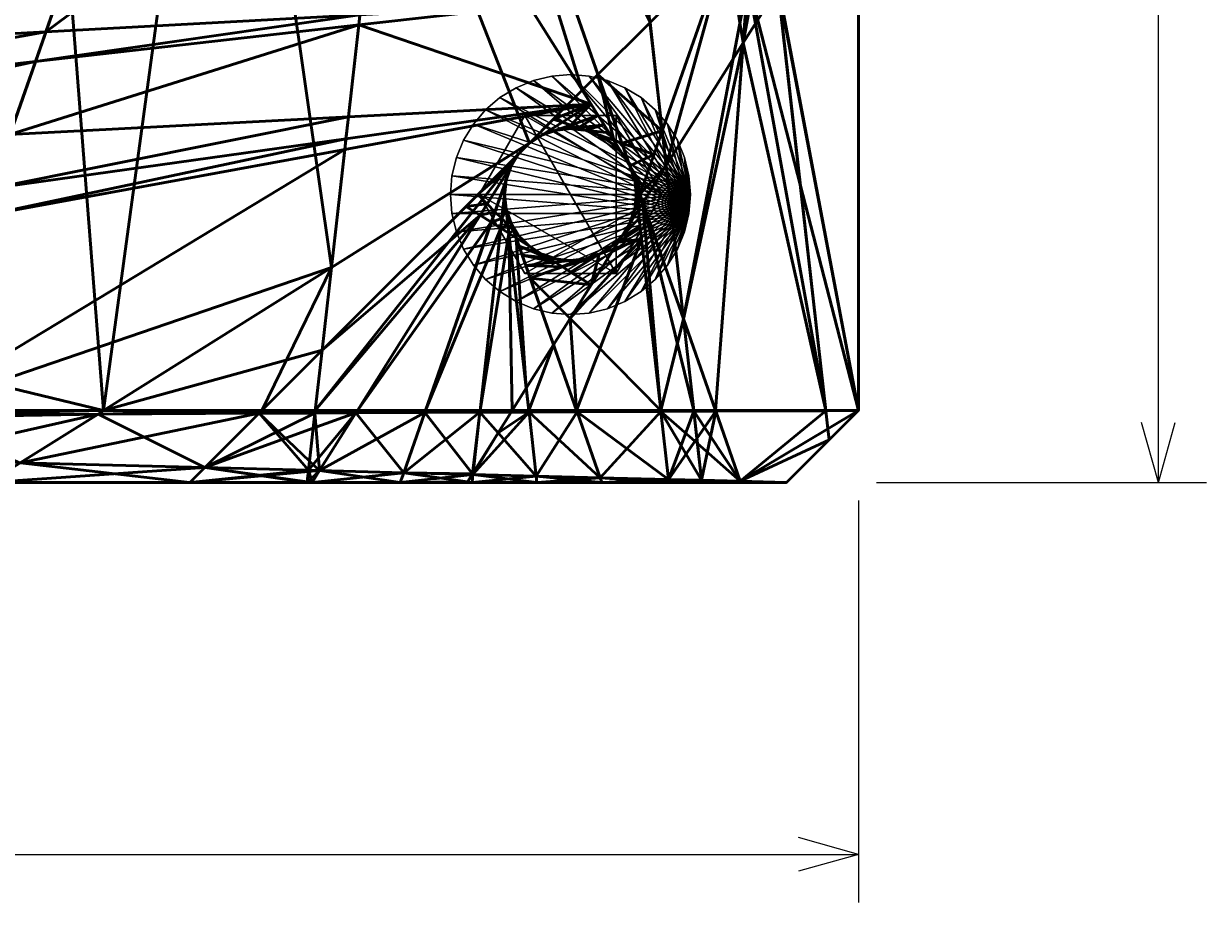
# Model space of a CAD drawing. Header units: millimetres. Extents: x -142 to 149, y -148 to 106.
# Drawn here: x 50.4 to 149, y -120 to -46.7 of the extents above; entities that cross this region are included whole.
import ezdxf
from ezdxf.enums import TextEntityAlignment as Align

# ---------------------------------------------------------------- set-up
doc = ezdxf.new("R2010")
doc.units = ezdxf.units.MM
for name, color, linetype, lineweight, true_color in [('M-BASE', 7, 'Continuous', 35, 0xbdc8d0), ('M-DETAIL', 7, 'Continuous', 13, 0x6c8298), ('M-DIMENSION', 7, 'Continuous', 15, 0x6fc2b4), ('M-HARDWARE', 7, 'Continuous', 18, 0xd1b579)]:
    doc.layers.add(name, color=color, linetype=linetype, lineweight=lineweight, true_color=true_color)
doc.dimstyles.get("Standard").update_dxf_attribs({"dimtxt": 5, "dimasz": 5, "dimexe": 0.18, "dimexo": 0.0625, "dimgap": 1, "dimtad": 0, "dimtih": 1, "dimtoh": 1, "dimzin": 0, "dimdsep": 46, "dimcen": 0.09, "dimadec": 0, "dimazin": 0, "dimtfac": 1, "dimtdec": 4, "dimtofl": 0, "dimtmove": 0, "dimatfit": 3, "dimfxl": 1, "dimtolj": 1, "dimtzin": 0, "dimarcsym": 0})

# ---------------------------------------------------------------- blocks, each defined once
blk = doc.blocks.new('*D1')
at = {"layer": 'M-DIMENSION'}
for p, q in [((-120, -86.5), (-120, -120)), ((120, -86.5), (120, -120)), ((-120, -116), (-115, -114.6)), ((120, -116), (115, -114.6)), ((-120, -116), (120, -116)), ((-120, -116), (-115, -117.4)), ((120, -116), (115, -117.4))]:
    blk.add_line(p, q, dxfattribs=at)
blk.add_text('240', height=5, dxfattribs=at).set_placement((0, -114.8), align=Align.CENTER)
blk = doc.blocks.new('*D2')
at = {"layer": 'M-DIMENSION'}
for p, q in [((121.5, 85), (149, 85)), ((145, 85), (143.6, 80)), ((145, -85), (145, 85)), ((145, 85), (146.4, 80)), ((145, -85), (143.6, -80)), ((145, -85), (146.4, -80)), ((121.5, -85), (149, -85))]:
    blk.add_line(p, q, dxfattribs=at)
blk.add_text('170', height=5, rotation=90, dxfattribs=at).set_placement((142, 0), align=Align.CENTER)

msp = doc.modelspace()

# ---------------------------------------------------------------- linework, layer by layer
at = {"layer": 'M-BASE'}
for points in [[(-24.3, -51.571), (49.904, 22.634), (57.671, 10.273)], [(8.91, -67.329, 12), (50.946, -0.431, 12), (49.2, 21.929, 12)], [(57.671, 10.273), (20.328, -49.159), (-24.3, -51.571)], [(20.328, -49.159), (57.671, 10.273), (67.17, -4.844)], [(50.946, -0.431, 12), (8.91, -67.329, 12), (42.461, -75.458, 12)], [(42.461, -75.458, 12), (54.187, -41.946, 12), (50.946, -0.431, 12)], [(67.17, -4.844), (52.268, -47.432), (20.328, -49.159)], [(52.268, -47.432), (67.17, -4.844), (80.662, -26.317)], [(67.17, -4.844, 12), (54.187, -41.946, 12), (57.08, -79, 12)], [(67.17, -4.844, 12), (57.08, -79, 12), (76.07, -67.068, 12)], [(76.07, -67.068, 12), (80.662, -26.317, 12), (67.17, -4.844, 12)], [(82.852, -6.877, 12), (80.662, -26.317, 12), (96.981, -52.289, 12)], [(82.852, -6.877, 12), (98.286, -50.985, 12), (102.628, -46.642, 12)], [(96.981, -52.289, 12), (98.286, -50.985, 12), (82.852, -6.877, 12)], [(80.662, -26.317), (78.442, -46.017), (52.268, -47.432)], [(80.662, -26.317, 12), (76.07, -67.068, 12), (92.571, -56.7, 12)], [(92.571, -56.7, 12), (96.981, -52.289, 12), (80.662, -26.317, 12)], [(120, -79, 12), (120, -33.077, 12), (113.301, -43.738, 12)], [(110.399, -48.357, 12), (113.301, -43.738, 12), (112.514, -36.756, 12)], [(112.514, -36.756, 12), (111.172, -38.098, 12), (110.399, -48.357, 12)], [(110.399, -48.357, 12), (111.172, -38.098, 12), (109.067, -40.203, 12)], [(102.628, -46.642, 12), (103.648, -55.691, 12), (109.067, -40.203, 12)], [(109.067, -40.203, 12), (103.648, -55.691, 12), (103.974, -58.583, 12)], [(109.067, -40.203, 12), (103.974, -58.583, 12), (110.399, -48.357, 12)], [(42.461, -75.458, 12), (57.08, -79, 12), (54.187, -41.946, 12)], [(113.21, -42.928), (120, -42.163), (120, -79)], [(105.412, -71.351), (102.348, -44.152), (110.788, -43.201)], [(110.788, -43.201), (108.089, -79), (105.412, -71.351)], [(117.274, -79), (108.089, -79), (110.788, -43.201)], [(115.151, -60.157), (110.788, -43.201), (113.21, -42.928)], [(110.788, -43.201), (115.151, -60.157), (117.274, -79)], [(120, -79), (115.151, -60.157), (113.21, -42.928)], [(105.412, -71.351), (96.14, -44.851), (102.348, -44.152)], [(117.274, -79, 12), (113.301, -43.738, 12), (110.399, -48.357, 12)], [(113.301, -43.738, 12), (117.274, -79, 12), (120, -79, 12)], [(78.442, -46.017), (92.561, -45.254), (78.348, -46.856)], [(78.348, -46.856), (92.561, -45.254), (97.72, -53.465)], [(96.14, -44.851), (100.955, -58.614), (92.561, -45.254)], [(120, -75.188, 11.711), (120, -75.188), (120, -44.729)], [(120, -44.729), (120, -44.729, 9.397), (120, -75.188, 11.711)], [(120, -44.729, 9.397), (120, -44.729, 12), (120, -75.188, 12)], [(120, -75.188, 12), (120, -75.188, 11.711), (120, -44.729, 9.397)], [(51.407, -49.891), (52.268, -47.432), (78.442, -46.017)], [(78.442, -46.017), (78.348, -46.856), (51.407, -49.891)], [(78.348, -46.856), (77.484, -54.52), (49.273, -55.99)], [(49.273, -55.99), (51.407, -49.891), (78.348, -46.856)], [(97.72, -53.465), (77.484, -54.52), (78.348, -46.856)], [(103.648, -55.691, 12), (102.628, -46.642, 12), (98.286, -50.985, 12)], [(17.465, -53.716), (20.328, -49.159), (52.268, -47.432)], [(52.268, -47.432), (51.407, -49.891), (17.465, -53.716)], [(110.399, -48.357, 12), (103.974, -58.583, 12), (105.412, -71.351, 12)], [(105.412, -71.351, 12), (108.089, -79, 12), (110.399, -48.357, 12)], [(110.399, -48.357, 12), (108.089, -79, 12), (117.274, -79, 12)], [(51.407, -49.891), (49.273, -55.99), (14.91, -57.782)], [(14.91, -57.782), (17.465, -53.716), (51.407, -49.891)], [(98.286, -50.985, 12), (96.981, -52.289, 12), (99.61, -56.473, 12)], [(103.648, -55.691, 12), (98.286, -50.985, 12), (100.289, -56.711, 12)], [(99.61, -56.473, 12), (100.289, -56.711, 12), (98.286, -50.985, 12)], [(97.72, -53.465, 12), (96.981, -52.289, 12), (94.564, -54.707, 12)], [(77.178, -57.24), (97.72, -53.465), (76.07, -67.068)], [(77.178, -57.24), (77.279, -56.338), (97.72, -53.465)], [(77.484, -54.52), (97.72, -53.465), (77.279, -56.338)], [(93.614, -56.045), (97.72, -53.465), (98.309, -54.402)], [(94.564, -54.707, 12), (95.321, -54.972, 12), (97.72, -53.465, 12)], [(97.72, -53.465, 12), (95.321, -54.972, 12), (96, -55.21, 12)], [(96, -55.21, 12), (98.309, -54.402, 12), (97.72, -53.465, 12)], [(47.696, -60.497), (49.273, -55.99), (77.484, -54.52)], [(77.484, -54.52), (77.279, -56.338), (47.696, -60.497)], [(92.571, -56.7, 12), (95.321, -54.972, 12), (94.564, -54.707, 12)], [(95.321, -54.972, 12), (93.614, -56.045, 12), (96, -55.21, 12)], [(94.776, -55.638), (98.309, -54.402), (98.801, -55.184)], [(98.309, -54.402, 12), (96, -55.21, 12), (96.628, -55.429, 12)], [(96, -55.5), (98.801, -55.184), (99.227, -55.864)], [(96.628, -55.429, 12), (98.801, -55.184, 12), (98.309, -54.402, 12)], [(98.801, -55.184, 12), (96.628, -55.429, 12), (97.224, -55.638, 12)], [(97.224, -55.638, 12), (99.227, -55.864, 12), (98.801, -55.184, 12)], [(92.571, -56.7), (92.701, -56.618), (93.483, -56.127, 12)], [(93.483, -56.127, 12), (92.571, -56.7, 12), (92.571, -56.7)], [(93.614, -56.045, 12), (93.483, -56.127, 12), (92.701, -56.618)], [(92.701, -56.618), (93.614, -56.045), (93.614, -56.045, 12)], [(93.614, -56.045), (93.759, -55.994), (94.631, -55.689, 12)], [(94.631, -55.689, 12), (93.614, -56.045, 12), (93.614, -56.045)], [(94.776, -55.638, 12), (94.631, -55.689, 12), (93.759, -55.994)], [(93.759, -55.994), (94.776, -55.638), (94.776, -55.638, 12)], [(95.372, -55.429, 12), (94.776, -55.638, 12), (96, -55.5, 12)], [(94.776, -55.638), (94.929, -55.621), (95.847, -55.517, 12)], [(95.847, -55.517, 12), (94.776, -55.638, 12), (94.776, -55.638)], [(96, -55.5, 12), (95.847, -55.517, 12), (94.929, -55.621)], [(94.929, -55.621), (96, -55.5), (96, -55.5, 12)], [(96.628, -55.429, 12), (96, -55.21, 12), (95.372, -55.429, 12)], [(95.372, -55.429, 12), (96, -55.5, 12), (96.628, -55.429, 12)], [(96.628, -55.429, 12), (96, -55.5, 12), (97.224, -55.638, 12)], [(96, -55.5), (96.153, -55.517), (97.071, -55.621, 12)], [(97.071, -55.621, 12), (96, -55.5, 12), (96, -55.5)], [(97.224, -55.638, 12), (97.071, -55.621, 12), (96.153, -55.517)], [(96.153, -55.517), (97.224, -55.638), (97.224, -55.638, 12)], [(97.224, -55.638), (99.227, -55.864), (99.61, -56.473)], [(97.224, -55.638), (97.369, -55.689), (98.241, -55.994, 12)], [(98.241, -55.994, 12), (97.224, -55.638, 12), (97.224, -55.638)], [(99.61, -56.473, 12), (99.227, -55.864, 12), (97.224, -55.638, 12)], [(98.386, -56.045, 12), (98.241, -55.994, 12), (97.369, -55.689)], [(97.369, -55.689), (98.386, -56.045), (98.386, -56.045, 12)], [(98.386, -56.045), (99.61, -56.473), (99.964, -57.036)], [(98.386, -56.045), (98.517, -56.127), (99.299, -56.618, 12)], [(99.299, -56.618, 12), (98.386, -56.045, 12), (98.386, -56.045)], [(99.964, -57.036, 12), (99.61, -56.473, 12), (98.386, -56.045, 12)], [(99.429, -56.7, 12), (99.299, -56.618, 12), (98.517, -56.127)], [(98.517, -56.127), (99.429, -56.7), (99.429, -56.7, 12)], [(100.289, -56.711, 12), (102.964, -57.646, 12), (103.648, -55.691, 12)], [(103.974, -58.583, 12), (103.648, -55.691, 12), (101.79, -61, 12)], [(77.279, -56.338), (77.178, -57.24), (46.888, -62.807)], [(46.888, -62.807), (47.696, -60.497), (77.279, -56.338)], [(76.07, -67.068), (92.571, -56.7), (75.291, -73.979)], [(75.291, -73.979, 12), (92.571, -56.7, 12), (76.07, -67.068, 12)], [(91.7, -57.571), (91.809, -57.462), (92.462, -56.809, 12)], [(92.462, -56.809, 12), (91.7, -57.571, 12), (91.7, -57.571)], [(92.571, -56.7, 12), (92.462, -56.809, 12), (91.809, -57.462)], [(91.809, -57.462), (92.571, -56.7), (92.571, -56.7, 12)], [(99.429, -56.7), (99.964, -57.036), (100.3, -57.571)], [(99.429, -56.7), (99.538, -56.809), (100.191, -57.462, 12)], [(100.191, -57.462, 12), (99.429, -56.7, 12), (99.429, -56.7)], [(100.3, -57.571, 12), (99.964, -57.036, 12), (99.429, -56.7, 12)], [(100.3, -57.571, 12), (100.191, -57.462, 12), (99.538, -56.809)], [(99.538, -56.809), (100.3, -57.571), (100.3, -57.571, 12)], [(100.955, -58.614, 12), (100.289, -56.711, 12), (99.61, -56.473, 12)], [(102.964, -57.646, 12), (100.289, -56.711, 12), (100.955, -58.614, 12)], [(41.222, -79), (46.888, -62.807), (77.178, -57.24)], [(41.222, -79), (77.178, -57.24), (76.07, -67.068)], [(74.726, -79), (75.291, -73.979), (91.7, -57.571)], [(91.7, -57.571), (78.235, -79), (74.726, -79)], [(91.045, -58.614, 12), (91.253, -58.017, 12), (88.271, -61, 12)], [(91.7, -57.571, 12), (91.253, -58.017, 12), (91.045, -58.614, 12)], [(91.045, -58.614), (91.127, -58.483), (91.618, -57.701, 12)], [(91.618, -57.701, 12), (91.045, -58.614, 12), (91.045, -58.614)], [(91.7, -57.571, 12), (91.618, -57.701, 12), (91.127, -58.483)], [(91.127, -58.483), (91.7, -57.571), (91.7, -57.571, 12)], [(100.3, -57.571), (100.382, -57.701), (100.873, -58.483, 12)], [(100.873, -58.483, 12), (100.3, -57.571, 12), (100.3, -57.571)], [(100.955, -58.614, 12), (100.873, -58.483, 12), (100.382, -57.701)], [(100.382, -57.701), (100.955, -58.614), (100.955, -58.614, 12)], [(100.955, -58.614, 12), (102.028, -60.321, 12), (102.964, -57.646, 12)], [(91.045, -58.614), (83.911, -79), (78.235, -79)], [(88.271, -61, 12), (89.053, -61.783, 12), (91.045, -58.614, 12)], [(91.045, -58.614, 12), (89.053, -61.783, 12), (89.707, -62.436, 12)], [(90.638, -59.776), (90.689, -59.631), (90.994, -58.759, 12)], [(90.994, -58.759, 12), (90.638, -59.776, 12), (90.638, -59.776)], [(91.045, -58.614, 12), (90.994, -58.759, 12), (90.689, -59.631)], [(90.689, -59.631), (91.045, -58.614), (91.045, -58.614, 12)], [(100.955, -58.614), (101.006, -58.759), (101.311, -59.631, 12)], [(101.311, -59.631, 12), (100.955, -58.614, 12), (100.955, -58.614)], [(100.955, -58.614, 12), (101.362, -59.776, 12), (101.291, -59.148, 12)], [(101.362, -59.776, 12), (101.311, -59.631, 12), (101.006, -58.759)], [(101.006, -58.759), (101.362, -59.776), (101.362, -59.776, 12)], [(101.79, -61, 12), (102.028, -61.679, 12), (103.974, -58.583, 12)], [(103.974, -58.583, 12), (102.028, -61.679, 12), (105.412, -71.351, 12)], [(90.638, -59.776), (88.472, -79), (83.911, -79)], [(90.638, -59.776, 12), (89.707, -62.436, 12), (90.274, -63.004, 12)], [(90.5, -61), (90.517, -60.847), (90.621, -59.929, 12)], [(90.621, -59.929, 12), (90.5, -61, 12), (90.5, -61)], [(90.638, -59.776, 12), (90.621, -59.929, 12), (90.517, -60.847)], [(90.517, -60.847), (90.638, -59.776), (90.638, -59.776, 12)], [(101.291, -59.148, 12), (101.362, -59.776, 12), (101.571, -60.372, 12)], [(101.571, -60.372, 12), (101.645, -59.712, 12), (101.291, -59.148, 12)], [(103.528, -79), (101.362, -59.776), (105.412, -71.351)], [(101.362, -59.776), (101.379, -59.929), (101.483, -60.847, 12)], [(101.483, -60.847, 12), (101.362, -59.776, 12), (101.362, -59.776)], [(101.362, -59.776, 12), (101.5, -61, 12), (101.571, -60.372, 12)], [(101.5, -61, 12), (101.483, -60.847, 12), (101.379, -59.929)], [(101.379, -59.929), (101.5, -61), (101.5, -61, 12)], [(101.645, -59.712, 12), (101.571, -60.372, 12), (101.79, -61, 12)], [(101.79, -61, 12), (102.028, -60.321, 12), (101.645, -59.712, 12)], [(89.053, -61.783, 12), (88.271, -61, 12), (87.289, -61.981, 12)], [(90.5, -61), (92.528, -79), (88.472, -79)], [(90.5, -61, 12), (90.429, -61.628, 12), (90.638, -62.224, 12)], [(90.5, -61, 12), (90.517, -61.153, 12), (90.621, -62.071)], [(90.621, -62.071), (90.5, -61), (90.5, -61, 12)], [(101.362, -62.224), (101.5, -61), (101.571, -61.628)], [(101.362, -62.224, 12), (101.571, -61.628, 12), (101.5, -61, 12)], [(101.5, -61), (101.483, -61.153), (101.379, -62.071, 12)], [(101.379, -62.071, 12), (101.5, -61, 12), (101.5, -61)], [(101.571, -60.372, 12), (101.5, -61, 12), (101.571, -61.628, 12)], [(101.571, -61.628, 12), (101.79, -61, 12), (101.571, -60.372, 12)], [(101.79, -61, 12), (101.571, -61.628, 12), (101.645, -62.288, 12)], [(101.645, -62.288, 12), (102.028, -61.679, 12), (101.79, -61, 12)], [(115.151, -60.157), (120, -79), (117.274, -79)], [(88.465, -62.72, 12), (87.289, -61.981, 12), (75.291, -73.979, 12)], [(87.289, -61.981, 12), (88.465, -62.72, 12), (89.053, -61.783, 12)], [(89.707, -62.436, 12), (89.053, -61.783, 12), (88.465, -62.72, 12)], [(90.638, -62.224, 12), (90.429, -61.628, 12), (90.274, -63.004, 12)], [(90.638, -62.224), (90.621, -62.071), (90.517, -61.153, 12)], [(90.517, -61.153, 12), (90.638, -62.224, 12), (90.638, -62.224)], [(100.955, -63.386), (101.571, -61.628), (101.645, -62.288)], [(100.955, -63.386, 12), (101.645, -62.288, 12), (101.571, -61.628, 12)], [(101.362, -62.224, 12), (101.379, -62.071, 12), (101.483, -61.153)], [(101.483, -61.153), (101.362, -62.224), (101.362, -62.224, 12)], [(102.028, -61.679, 12), (101.645, -62.288, 12), (103.528, -79, 12)], [(102.028, -61.679, 12), (103.528, -79, 12), (106.274, -79, 12)], [(106.274, -79, 12), (105.412, -71.351, 12), (102.028, -61.679, 12)], [(88.465, -62.72, 12), (75.291, -73.979, 12), (74.726, -79, 12)], [(74.726, -79, 12), (78.235, -79, 12), (88.465, -62.72, 12)], [(89.402, -63.309, 12), (88.465, -62.72, 12), (78.235, -79, 12)], [(88.465, -62.72, 12), (89.402, -63.309, 12), (89.707, -62.436, 12)], [(90.274, -63.004, 12), (89.707, -62.436, 12), (89.402, -63.309, 12)], [(89.402, -63.309, 12), (90.184, -63.801, 12), (90.274, -63.004, 12)], [(90.783, -63.512, 12), (90.274, -63.004, 12), (90.184, -63.801, 12)], [(90.274, -63.004, 12), (90.783, -63.512, 12), (90.638, -62.224, 12)], [(90.638, -62.224), (96.508, -79), (92.528, -79)], [(90.638, -62.224, 12), (90.689, -62.369, 12), (90.994, -63.241)], [(90.994, -63.241), (90.638, -62.224), (90.638, -62.224, 12)], [(90.638, -62.224, 12), (90.783, -63.512, 12), (91.253, -63.983, 12)], [(91.045, -63.386), (90.994, -63.241), (90.689, -62.369, 12)], [(90.689, -62.369, 12), (91.045, -63.386, 12), (91.045, -63.386)], [(99.429, -65.3), (101.726, -63.004), (101.816, -63.801)], [(100.3, -64.429), (101.645, -62.288), (101.726, -63.004)], [(100.3, -64.429, 12), (101.726, -63.004, 12), (101.645, -62.288, 12)], [(101.816, -63.801, 12), (101.726, -63.004, 12), (100.3, -64.429, 12)], [(100.955, -63.386, 12), (101.006, -63.241, 12), (101.311, -62.369)], [(101.311, -62.369), (100.955, -63.386), (100.955, -63.386, 12)], [(101.362, -62.224), (101.311, -62.369), (101.006, -63.241, 12)], [(101.006, -63.241, 12), (101.362, -62.224, 12), (101.362, -62.224)], [(78.235, -79, 12), (83.911, -79, 12), (89.402, -63.309, 12)], [(90.184, -63.801, 12), (89.402, -63.309, 12), (83.911, -79, 12)], [(83.911, -79, 12), (88.472, -79, 12), (90.184, -63.801, 12)], [(90.864, -64.227, 12), (90.184, -63.801, 12), (88.472, -79, 12)], [(90.184, -63.801, 12), (90.864, -64.227, 12), (90.783, -63.512, 12)], [(91.253, -63.983, 12), (90.783, -63.512, 12), (90.864, -64.227, 12)], [(90.864, -64.227, 12), (91.473, -64.61, 12), (91.253, -63.983, 12)], [(91.7, -64.429), (91.253, -63.983), (91.045, -63.386)], [(91.045, -63.386, 12), (91.127, -63.517, 12), (91.618, -64.299)], [(91.618, -64.299), (91.045, -63.386), (91.045, -63.386, 12)], [(91.7, -64.429, 12), (91.045, -63.386, 12), (91.253, -63.983, 12)], [(91.7, -64.429), (91.618, -64.299), (91.127, -63.517, 12)], [(91.127, -63.517, 12), (91.7, -64.429, 12), (91.7, -64.429)], [(92.571, -65.3), (91.473, -64.61), (91.253, -63.983)], [(92.571, -65.3, 12), (91.253, -63.983, 12), (91.473, -64.61, 12)], [(98.386, -65.955), (101.816, -63.801), (101.919, -64.719)], [(101.919, -64.719, 12), (101.816, -63.801, 12), (99.964, -64.964, 12)], [(100.3, -64.429, 12), (99.964, -64.964, 12), (101.816, -63.801, 12)], [(100.3, -64.429, 12), (100.382, -64.299, 12), (100.873, -63.517)], [(100.873, -63.517), (100.3, -64.429), (100.3, -64.429, 12)], [(100.955, -63.386), (100.873, -63.517), (100.382, -64.299, 12)], [(100.382, -64.299, 12), (100.955, -63.386, 12), (100.955, -63.386)], [(90.864, -64.227, 12), (88.472, -79, 12), (91.145, -79, 12)], [(91.145, -79, 12), (92.318, -77.133, 12), (90.864, -64.227, 12)], [(91.473, -64.61, 12), (90.864, -64.227, 12), (92.318, -77.133, 12)], [(93.614, -65.955), (91.711, -65.289), (91.473, -64.61)], [(92.318, -77.133, 12), (94.59, -73.517, 12), (91.473, -64.61, 12)], [(93.614, -65.955, 12), (91.473, -64.61, 12), (91.711, -65.289, 12)], [(91.7, -64.429, 12), (91.809, -64.538, 12), (92.462, -65.191)], [(92.462, -65.191), (91.7, -64.429), (91.7, -64.429, 12)], [(92.571, -65.3), (92.462, -65.191), (91.809, -64.538, 12)], [(91.809, -64.538, 12), (92.571, -65.3, 12), (92.571, -65.3)], [(96.508, -79), (92.646, -67.964), (101.919, -64.719)], [(95.965, -71.329, 12), (103.528, -79, 12), (101.919, -64.719, 12)], [(101.919, -64.719, 12), (99.61, -65.527, 12), (95.965, -71.329, 12)], [(101.919, -64.719), (103.528, -79), (96.508, -79)], [(98.386, -65.955, 12), (99.61, -65.527, 12), (99.964, -64.964, 12)], [(99.429, -65.3, 12), (99.964, -64.964, 12), (100.3, -64.429, 12)], [(99.429, -65.3, 12), (99.538, -65.191, 12), (100.191, -64.538)], [(100.191, -64.538), (99.429, -65.3), (99.429, -65.3, 12)], [(100.3, -64.429), (100.191, -64.538), (99.538, -65.191, 12)], [(99.538, -65.191, 12), (100.3, -64.429, 12), (100.3, -64.429)], [(99.964, -64.964, 12), (99.61, -65.527, 12), (101.919, -64.719, 12)], [(94.776, -66.362), (91.976, -66.047), (91.711, -65.289)], [(94.148, -66.291, 12), (93.614, -65.955, 12), (91.711, -65.289, 12)], [(91.711, -65.289, 12), (91.976, -66.047, 12), (94.148, -66.291, 12)], [(96, -66.5), (92.281, -66.919), (91.976, -66.047)], [(94.712, -66.645, 12), (94.148, -66.291, 12), (91.976, -66.047, 12)], [(91.976, -66.047, 12), (92.281, -66.919, 12), (94.712, -66.645, 12)], [(92.571, -65.3, 12), (92.701, -65.382, 12), (93.483, -65.873)], [(93.483, -65.873), (92.571, -65.3), (92.571, -65.3, 12)], [(93.614, -65.955), (93.483, -65.873), (92.701, -65.382, 12)], [(92.701, -65.382, 12), (93.614, -65.955, 12), (93.614, -65.955)], [(93.614, -65.955, 12), (93.759, -66.006, 12), (94.631, -66.311)], [(94.631, -66.311), (93.614, -65.955), (93.614, -65.955, 12)], [(94.776, -66.362, 12), (93.614, -65.955, 12), (94.148, -66.291, 12)], [(94.776, -66.362), (94.631, -66.311), (93.759, -66.006, 12)], [(93.759, -66.006, 12), (94.776, -66.362, 12), (94.776, -66.362)], [(98.386, -65.955, 12), (96, -67.455, 12), (97.72, -68.535, 12)], [(98.386, -65.955, 12), (97.224, -66.362, 12), (97.852, -66.291, 12)], [(97.224, -66.362, 12), (97.369, -66.311, 12), (98.241, -66.006)], [(98.241, -66.006), (97.224, -66.362), (97.224, -66.362, 12)], [(98.386, -65.955), (98.241, -66.006), (97.369, -66.311, 12)], [(97.369, -66.311, 12), (98.386, -65.955, 12), (98.386, -65.955)], [(97.72, -68.535, 12), (99.61, -65.527, 12), (98.386, -65.955, 12)], [(98.386, -65.955, 12), (98.517, -65.873, 12), (99.299, -65.382)], [(99.299, -65.382), (98.386, -65.955), (98.386, -65.955, 12)], [(99.429, -65.3), (99.299, -65.382), (98.517, -65.873, 12)], [(98.517, -65.873, 12), (99.429, -65.3, 12), (99.429, -65.3)], [(97.224, -66.362), (92.646, -67.964), (92.281, -66.919)], [(95.321, -67.028, 12), (94.712, -66.645, 12), (92.281, -66.919, 12)], [(92.281, -66.919, 12), (92.646, -67.964, 12), (95.321, -67.028, 12)], [(97.72, -68.535, 12), (95.321, -67.028, 12), (92.646, -67.964, 12)], [(96, -66.5, 12), (94.148, -66.291, 12), (94.712, -66.645, 12)], [(97.224, -66.362, 12), (94.712, -66.645, 12), (95.321, -67.028, 12)], [(94.776, -66.362, 12), (94.929, -66.379, 12), (95.847, -66.483)], [(95.847, -66.483), (94.776, -66.362), (94.776, -66.362, 12)], [(96, -66.5), (95.847, -66.483), (94.929, -66.379, 12)], [(94.929, -66.379, 12), (96, -66.5, 12), (96, -66.5)], [(97.852, -66.291, 12), (97.224, -66.362, 12), (95.321, -67.028, 12)], [(95.321, -67.028, 12), (96, -67.455, 12), (97.852, -66.291, 12)], [(96, -66.5, 12), (96.153, -66.483, 12), (97.071, -66.379)], [(97.071, -66.379), (96, -66.5), (96, -66.5, 12)], [(97.224, -66.362), (97.071, -66.379), (96.153, -66.483, 12)], [(96.153, -66.483, 12), (97.224, -66.362, 12), (97.224, -66.362)], [(76.07, -67.068), (57.08, -79), (41.222, -79)], [(57.08, -79), (76.07, -67.068), (75.291, -73.979)], [(76.07, -67.068, 12), (57.08, -79, 12), (70.271, -79, 12)], [(70.271, -79, 12), (75.291, -73.979, 12), (76.07, -67.068, 12)], [(92.646, -67.964, 12), (95.965, -71.329, 12), (97.72, -68.535, 12)], [(92.646, -67.964, 12), (94.59, -73.517, 12), (95.965, -71.329, 12)], [(95.965, -71.329, 12), (94.59, -73.517, 12), (96.508, -79, 12)], [(96.508, -79, 12), (103.528, -79, 12), (95.965, -71.329, 12)], [(105.412, -71.351), (106.274, -79), (103.528, -79)], [(105.412, -71.351), (108.089, -79), (106.274, -79)], [(106.274, -79, 12), (108.089, -79, 12), (105.412, -71.351, 12)], [(94.59, -73.517, 12), (92.318, -77.133, 12), (92.528, -79, 12)], [(92.528, -79, 12), (96.508, -79, 12), (94.59, -73.517, 12)], [(75.291, -73.979), (70.271, -79), (57.08, -79)], [(75.291, -73.979), (74.726, -79), (70.271, -79)], [(75.291, -73.979, 12), (70.271, -79, 12), (74.726, -79, 12)], [(42.461, -75.458, 12), (41.222, -79, 12), (57.08, -79, 12)], [(120, -75.188, 11.711), (120, -79, 12), (120, -79)], [(120, -79), (120, -75.188), (120, -75.188, 11.711)], [(120, -75.188, 12), (120, -79, 12), (120, -75.188, 11.711)], [(91.145, -79, 12), (92.528, -79, 12), (92.318, -77.133, 12)], [(39.788, -83.097), (41.022, -79.571), (56.618, -79.291)], [(56.618, -79.291), (50.138, -83.363), (39.788, -83.097)], [(41.022, -79.571), (41.095, -79.362), (56.618, -79.291)], [(41.095, -79.362), (41.18, -79.12), (57.08, -79)], [(57.08, -79), (56.618, -79.291), (41.095, -79.362)], [(57.08, -79, 12), (41.18, -79.12, 12), (41.095, -79.362, 12)], [(41.095, -79.362, 12), (56.618, -79.291, 12), (57.08, -79, 12)], [(50.138, -83.363, 12), (56.618, -79.291, 12), (41.095, -79.362, 12)], [(41.18, -79.12), (41.185, -79.106), (57.08, -79)], [(41.18, -79.12, 12), (57.08, -79, 12), (41.185, -79.106, 12)], [(41.185, -79.106), (41.222, -79), (57.08, -79)], [(41.185, -79.106, 12), (57.08, -79, 12), (41.222, -79, 12)], [(50.138, -83.363), (56.618, -79.291), (70.042, -79.229)], [(70.042, -79.229), (65.514, -83.757), (50.138, -83.363)], [(56.618, -79.291, 12), (50.138, -83.363, 12), (65.514, -83.757, 12)], [(70.271, -79), (70.042, -79.229), (56.618, -79.291)], [(56.618, -79.291), (57.08, -79), (70.271, -79)], [(57.08, -79, 12), (56.618, -79.291, 12), (70.042, -79.229, 12)], [(65.514, -83.757, 12), (70.042, -79.229, 12), (56.618, -79.291, 12)], [(70.042, -79.229, 12), (70.271, -79, 12), (57.08, -79, 12)], [(74.702, -79.208), (74.559, -80.48), (65.514, -83.757)], [(65.514, -83.757), (70.042, -79.229), (74.702, -79.208)], [(70.042, -79.229, 12), (65.514, -83.757, 12), (74.165, -83.979, 12)], [(74.726, -79), (74.715, -79.098), (70.042, -79.229)], [(70.042, -79.229), (70.271, -79), (74.726, -79)], [(70.271, -79, 12), (70.042, -79.229, 12), (74.702, -79.208, 12)], [(74.715, -79.098), (74.702, -79.208), (70.042, -79.229)], [(74.252, -83.208, 12), (74.702, -79.208, 12), (70.042, -79.229, 12)], [(74.165, -83.979, 12), (74.252, -83.208, 12), (70.042, -79.229, 12)], [(74.702, -79.208, 12), (74.714, -79.109, 12), (70.271, -79, 12)], [(74.714, -79.109, 12), (74.726, -79, 12), (70.271, -79, 12)], [(74.165, -83.979), (74.559, -80.48), (78.114, -79.192)], [(78.114, -79.192), (75.092, -84.002), (74.165, -83.979)], [(74.702, -79.208, 12), (74.252, -83.208, 12), (75.092, -84.002, 12)], [(74.559, -80.48), (74.702, -79.208), (78.114, -79.192)], [(74.702, -79.208), (74.715, -79.098), (78.235, -79)], [(78.235, -79), (78.114, -79.192), (74.702, -79.208)], [(74.714, -79.109, 12), (74.702, -79.208, 12), (78.114, -79.192, 12)], [(75.092, -84.002, 12), (78.114, -79.192, 12), (74.702, -79.208, 12)], [(74.726, -79, 12), (74.714, -79.109, 12), (78.114, -79.192, 12)], [(74.715, -79.098), (74.726, -79), (78.235, -79)], [(78.114, -79.192, 12), (78.235, -79, 12), (74.726, -79, 12)], [(75.092, -84.002), (78.114, -79.192), (83.853, -79.166)], [(83.853, -79.166), (82.098, -84.182), (75.092, -84.002)], [(78.114, -79.192, 12), (75.092, -84.002, 12), (82.098, -84.182, 12)], [(83.911, -79), (83.853, -79.166), (78.114, -79.192)], [(78.114, -79.192), (78.235, -79), (83.911, -79)], [(78.235, -79, 12), (78.114, -79.192, 12), (83.853, -79.166, 12)], [(82.098, -84.182, 12), (83.853, -79.166, 12), (78.114, -79.192, 12)], [(83.853, -79.166, 12), (83.911, -79, 12), (78.235, -79, 12)], [(82.098, -84.182), (83.853, -79.166), (88.456, -79.145)], [(88.456, -79.145), (87.871, -84.33), (82.098, -84.182)], [(87.829, -84.276, 12), (83.853, -79.166, 12), (82.098, -84.182, 12)], [(88.472, -79), (88.456, -79.145), (83.853, -79.166)], [(83.853, -79.166), (83.911, -79), (88.472, -79)], [(83.911, -79, 12), (83.853, -79.166, 12), (88.456, -79.145, 12)], [(88.456, -79.145, 12), (83.853, -79.166, 12), (87.829, -84.276, 12)], [(88.456, -79.145, 12), (88.472, -79, 12), (83.911, -79, 12)], [(87.829, -84.276, 12), (87.888, -84.183, 12), (88.456, -79.145, 12)], [(87.871, -84.33), (88.456, -79.145), (92.542, -79.126)], [(92.542, -79.126), (93.144, -84.465), (87.871, -84.33)], [(88.456, -79.145, 12), (87.888, -84.183, 12), (89.972, -80.866, 12)], [(92.528, -79), (92.542, -79.126), (88.456, -79.145)], [(88.456, -79.145), (88.472, -79), (92.528, -79)], [(91.094, -79.081, 12), (88.472, -79, 12), (88.456, -79.145, 12)], [(88.456, -79.145, 12), (91.061, -79.133, 12), (91.094, -79.081, 12)], [(91.061, -79.133, 12), (88.456, -79.145, 12), (89.972, -80.866, 12)], [(91.145, -79, 12), (88.472, -79, 12), (91.094, -79.081, 12)], [(89.972, -80.866, 12), (93.144, -84.465, 12), (92.542, -79.126, 12)], [(92.542, -79.126, 12), (91.061, -79.133, 12), (89.972, -80.866, 12)], [(91.061, -79.133, 12), (92.542, -79.126, 12), (91.094, -79.081, 12)], [(91.094, -79.081, 12), (92.542, -79.126, 12), (92.528, -79, 12)], [(92.528, -79, 12), (91.145, -79, 12), (91.094, -79.081, 12)], [(92.542, -79.126), (92.528, -79), (96.508, -79)], [(92.528, -79, 12), (92.542, -79.126, 12), (96.546, -79.108, 12)], [(96.546, -79.108, 12), (96.508, -79, 12), (92.528, -79, 12)], [(96.508, -79), (96.546, -79.108), (92.542, -79.126)], [(93.144, -84.465), (92.542, -79.126), (96.546, -79.108)], [(98.468, -84.602, 12), (96.546, -79.108, 12), (92.542, -79.126, 12)], [(92.542, -79.126, 12), (93.144, -84.465, 12), (98.468, -84.602, 12)], [(96.546, -79.108), (98.468, -84.602), (93.144, -84.465)], [(96.546, -79.108), (96.508, -79), (103.528, -79)], [(96.508, -79, 12), (96.546, -79.108, 12), (103.537, -79.076, 12)], [(103.537, -79.076, 12), (103.528, -79, 12), (96.508, -79, 12)], [(103.528, -79), (103.537, -79.076), (96.546, -79.108)], [(98.468, -84.602), (96.546, -79.108), (103.537, -79.076)], [(104.176, -84.748, 12), (103.537, -79.076, 12), (96.546, -79.108, 12)], [(96.546, -79.108, 12), (98.468, -84.602, 12), (104.176, -84.748, 12)], [(103.537, -79.076), (104.176, -84.748), (98.468, -84.602)], [(103.537, -79.076), (103.528, -79), (106.274, -79)], [(106.281, -79.063, 12), (106.278, -79.033, 12), (103.528, -79, 12)], [(103.528, -79, 12), (103.537, -79.076, 12), (106.281, -79.063, 12)], [(106.278, -79.033, 12), (106.274, -79, 12), (103.528, -79, 12)], [(106.274, -79), (106.278, -79.03), (103.537, -79.076)], [(106.278, -79.03), (106.281, -79.063), (103.537, -79.076)], [(104.176, -84.748), (103.537, -79.076), (106.281, -79.063)], [(106.585, -81.759, 12), (106.281, -79.063, 12), (103.537, -79.076, 12)], [(106.93, -84.819, 12), (106.585, -81.759, 12), (103.537, -79.076, 12)], [(103.537, -79.076, 12), (104.176, -84.748, 12), (106.93, -84.819, 12)], [(106.281, -79.063), (106.537, -81.33), (104.176, -84.748)], [(106.278, -79.03), (106.274, -79), (108.089, -79)], [(106.274, -79, 12), (106.278, -79.033, 12), (108.108, -79.055, 12)], [(108.108, -79.055, 12), (108.089, -79, 12), (106.274, -79, 12)], [(106.281, -79.063), (106.278, -79.03), (108.089, -79)], [(106.278, -79.033, 12), (106.281, -79.063, 12), (108.108, -79.055, 12)], [(108.089, -79), (108.108, -79.055), (106.281, -79.063)], [(106.537, -81.33), (106.281, -79.063), (108.108, -79.055)], [(110.154, -84.901, 12), (108.108, -79.055, 12), (106.281, -79.063, 12)], [(106.281, -79.063, 12), (106.585, -81.759, 12), (110.154, -84.901, 12)], [(106.93, -84.819), (106.537, -81.33), (108.108, -79.055)], [(108.108, -79.055), (110.154, -84.901), (106.93, -84.819)], [(108.108, -79.055), (108.089, -79), (117.274, -79)], [(108.089, -79, 12), (108.108, -79.055, 12), (117.276, -79.012, 12)], [(117.276, -79.012, 12), (117.274, -79, 12), (108.089, -79, 12)], [(117.274, -79), (117.276, -79.012), (108.108, -79.055)], [(110.154, -84.901), (108.108, -79.055), (117.276, -79.012)], [(117.276, -79.012, 12), (108.108, -79.055, 12), (110.154, -84.901, 12)], [(117.276, -79.012), (117.447, -80.53), (110.154, -84.901)], [(110.154, -84.901, 12), (117.447, -80.53, 12), (117.276, -79.012, 12)], [(117.276, -79.012), (117.274, -79), (120, -79)], [(117.276, -79.012, 12), (120, -79, 12), (117.274, -79, 12)], [(117.447, -80.53), (117.276, -79.012), (120, -79)], [(117.447, -80.53, 12), (120, -79, 12), (117.276, -79.012, 12)], [(117.447, -80.53), (120, -79), (117.55, -81.45)], [(117.447, -80.53, 12), (117.55, -81.45, 12), (120, -79, 12)], [(117.55, -81.45, 4.9), (117.55, -81.45), (120, -79)], [(117.55, -81.45, 12), (117.55, -81.45, 4.9), (120, -79)], [(120, -79), (120, -79, 12), (117.55, -81.45, 12)], [(74.559, -80.48), (74.165, -83.979), (65.514, -83.757)], [(110.154, -84.901), (117.447, -80.53), (117.55, -81.45)], [(117.55, -81.45, 12), (117.447, -80.53, 12), (110.154, -84.901, 12)], [(89.972, -80.866, 12), (87.888, -84.183, 12), (87.871, -84.33, 12)], [(87.871, -84.33, 12), (93.144, -84.465, 12), (89.972, -80.866, 12)], [(106.537, -81.33), (106.93, -84.819), (104.176, -84.748)], [(106.585, -81.759, 12), (106.93, -84.819, 12), (110.154, -84.901, 12)], [(117.55, -81.45), (114, -85), (110.154, -84.901)], [(110.154, -84.901, 12), (114, -85, 12), (117.55, -81.45, 12)], [(117.55, -81.45), (117.55, -81.45, 4.9), (114, -85, 12)], [(114, -85, 12), (114, -85), (117.55, -81.45)], [(117.55, -81.45, 4.9), (117.55, -81.45, 12), (114, -85, 12)], [(47.531, -85), (50.138, -83.363), (65.514, -83.757)], [(50.138, -83.363, 12), (47.531, -85, 12), (64.271, -85, 12)], [(65.514, -83.757), (64.271, -85), (47.531, -85)], [(64.271, -85, 12), (65.514, -83.757, 12), (50.138, -83.363, 12)], [(64.271, -85), (65.514, -83.757), (74.165, -83.979)], [(65.514, -83.757, 12), (64.271, -85, 12), (74.05, -85, 12)], [(74.056, -84.943, 12), (74.165, -83.979, 12), (65.514, -83.757, 12)], [(74.05, -85, 12), (74.056, -84.943, 12), (65.514, -83.757, 12)], [(74.252, -83.208, 12), (74.165, -83.979, 12), (75.092, -84.002, 12)], [(74.165, -83.979), (74.152, -84.089), (64.271, -85)], [(74.152, -84.089), (74.05, -85), (64.271, -85)], [(74.05, -85), (74.152, -84.089), (75.092, -84.002)], [(75.092, -84.002), (74.465, -85), (74.05, -85)], [(74.165, -83.979, 12), (74.056, -84.943, 12), (74.465, -85, 12)], [(74.152, -84.089), (74.165, -83.979), (75.092, -84.002)], [(74.465, -85, 12), (75.092, -84.002, 12), (74.165, -83.979, 12)], [(74.465, -85), (75.092, -84.002), (82.098, -84.182)], [(75.092, -84.002, 12), (74.465, -85, 12), (81.812, -85, 12)], [(82.098, -84.182), (81.812, -85), (74.465, -85)], [(81.812, -85, 12), (82.098, -84.182, 12), (75.092, -84.002, 12)], [(81.812, -85), (82.098, -84.182), (87.871, -84.33)], [(87.409, -84.945, 12), (82.098, -84.182, 12), (81.812, -85, 12)], [(87.871, -84.33), (87.796, -85), (81.812, -85)], [(87.797, -84.328, 12), (82.098, -84.182, 12), (87.409, -84.945, 12)], [(82.098, -84.182, 12), (87.797, -84.328, 12), (87.829, -84.276, 12)], [(87.871, -84.33, 12), (87.797, -84.328, 12), (87.409, -84.945, 12)], [(87.409, -84.945, 12), (87.796, -85, 12), (87.871, -84.33, 12)], [(87.796, -85), (87.871, -84.33), (93.144, -84.465)], [(87.871, -84.33, 12), (87.796, -85, 12), (93.204, -85, 12)], [(93.144, -84.465), (93.204, -85), (87.796, -85)], [(87.797, -84.328, 12), (87.871, -84.33, 12), (87.829, -84.276, 12)], [(87.871, -84.33, 12), (87.888, -84.183, 12), (87.829, -84.276, 12)], [(93.204, -85, 12), (93.144, -84.465, 12), (87.871, -84.33, 12)], [(93.204, -85), (93.144, -84.465), (98.468, -84.602)], [(98.608, -85, 12), (98.468, -84.602, 12), (93.144, -84.465, 12)], [(93.144, -84.465, 12), (93.204, -85, 12), (98.608, -85, 12)], [(98.468, -84.602), (98.608, -85), (93.204, -85)], [(98.608, -85), (98.468, -84.602), (104.176, -84.748)], [(104.204, -85, 12), (104.176, -84.748, 12), (98.468, -84.602, 12)], [(98.468, -84.602, 12), (98.608, -85, 12), (104.204, -85, 12)], [(104.176, -84.748), (104.204, -85), (98.608, -85)], [(104.204, -85), (104.176, -84.748), (106.93, -84.819)], [(106.935, -84.864, 12), (106.93, -84.819, 12), (104.176, -84.748, 12)], [(106.95, -85, 12), (106.935, -84.864, 12), (104.176, -84.748, 12)], [(104.176, -84.748, 12), (104.204, -85, 12), (106.95, -85, 12)], [(64.271, -85), (64.271, -85, 2.617), (47.531, -85, 3.498)], [(47.531, -85, 3.498), (47.531, -85), (64.271, -85)], [(64.271, -85, 2.617), (64.271, -85, 3.048), (47.531, -85, 4.073)], [(47.531, -85, 4.073), (47.531, -85, 3.498), (64.271, -85, 2.617)], [(64.271, -85, 3.048), (64.271, -85, 12), (47.531, -85, 12)], [(47.531, -85, 12), (47.531, -85, 4.073), (64.271, -85, 3.048)], [(68.192, -85, 2.411), (64.271, -85, 2.617), (64.271, -85)], [(64.271, -85), (68.192, -85), (68.192, -85, 2.411)], [(68.192, -85, 2.807), (64.271, -85, 3.048), (64.271, -85, 2.617)], [(64.271, -85, 2.617), (68.192, -85, 2.411), (68.192, -85, 2.807)], [(68.192, -85, 2.807), (68.192, -85, 12), (64.271, -85, 12)], [(64.271, -85, 12), (64.271, -85, 3.048), (68.192, -85, 2.807)], [(74.05, -85), (74.05, -85, 0.16), (68.192, -85, 2.411)], [(68.192, -85, 2.411), (68.192, -85), (74.05, -85)], [(74.05, -85, 0.16), (74.05, -85, 2.103), (68.192, -85, 2.411)], [(74.05, -85, 2.103), (74.05, -85, 2.129), (68.192, -85, 2.807)], [(68.192, -85, 2.807), (68.192, -85, 2.411), (74.05, -85, 2.103)], [(74.05, -85, 2.129), (74.05, -85, 2.448), (68.192, -85, 2.807)], [(74.05, -85, 11.391), (68.192, -85, 2.807), (74.05, -85, 2.448)], [(68.192, -85, 2.807), (74.05, -85, 11.391), (74.05, -85, 12)], [(74.05, -85, 12), (68.192, -85, 12), (68.192, -85, 2.807)], [(74.056, -84.943, 12), (74.05, -85, 12), (74.465, -85, 12)], [(74.05, -85, 0.16), (74.05, -85), (74.465, -85)], [(74.05, -85, 2.103), (74.05, -85, 0.16), (74.465, -85)], [(74.465, -85), (74.465, -85, 2.081), (74.05, -85, 2.103)], [(74.05, -85, 2.129), (74.05, -85, 2.103), (74.465, -85, 2.081)], [(74.05, -85, 2.448), (74.05, -85, 2.129), (74.465, -85, 2.081)], [(74.465, -85, 2.081), (74.465, -85, 2.423), (74.05, -85, 2.448)], [(74.465, -85, 12), (74.05, -85, 11.391), (74.05, -85, 2.448)], [(74.05, -85, 2.448), (74.465, -85, 2.423), (74.465, -85, 12)], [(74.05, -85, 11.391), (74.465, -85, 12), (74.05, -85, 12)], [(74.465, -85, 2.081), (74.465, -85), (81.812, -85)], [(81.812, -85), (81.812, -85, 1.694), (74.465, -85, 2.081)], [(74.465, -85, 2.423), (74.465, -85, 2.081), (81.812, -85, 1.694)], [(81.812, -85, 1.694), (81.812, -85, 1.973), (74.465, -85, 2.423)], [(74.465, -85, 12), (74.465, -85, 2.423), (81.812, -85, 1.973)], [(81.812, -85, 1.973), (81.812, -85, 12), (74.465, -85, 12)], [(81.812, -85, 12), (87.375, -85, 12), (87.409, -84.945, 12)], [(81.812, -85, 1.694), (81.812, -85), (87.796, -85)], [(87.796, -85), (87.796, -85, 1.379), (81.812, -85, 1.694)], [(81.812, -85, 1.973), (81.812, -85, 1.694), (87.796, -85, 1.379)], [(87.796, -85, 1.379), (87.796, -85, 1.606), (81.812, -85, 1.973)], [(81.812, -85, 12), (81.812, -85, 1.973), (87.796, -85, 1.606)], [(87.796, -85, 1.606), (87.796, -85, 12), (81.812, -85, 12)], [(87.375, -85, 12), (87.796, -85, 12), (87.409, -84.945, 12)], [(87.796, -85, 1.379), (87.796, -85), (93.204, -85)], [(93.204, -85), (93.204, -85, 1.095), (87.796, -85, 1.379)], [(87.796, -85, 1.606), (87.796, -85, 1.379), (93.204, -85, 1.095)], [(93.204, -85, 1.095), (93.204, -85, 1.274), (87.796, -85, 1.606)], [(87.796, -85, 12), (87.796, -85, 1.606), (93.204, -85, 1.274)], [(93.204, -85, 1.274), (93.204, -85, 12), (87.796, -85, 12)], [(93.204, -85, 1.095), (93.204, -85), (98.608, -85)], [(98.608, -85), (98.608, -85, 0.81), (93.204, -85, 1.095)], [(93.204, -85, 1.274), (93.204, -85, 1.095), (98.608, -85, 0.81)], [(98.608, -85, 0.81), (98.608, -85, 0.943), (93.204, -85, 1.274)], [(93.204, -85, 12), (93.204, -85, 1.274), (98.608, -85, 0.943)], [(98.608, -85, 0.943), (98.608, -85, 12), (93.204, -85, 12)], [(98.608, -85, 0.81), (98.608, -85), (104.204, -85)], [(104.204, -85), (104.204, -85, 0.516), (98.608, -85, 0.81)], [(98.608, -85, 0.943), (98.608, -85, 0.81), (104.204, -85, 0.516)], [(104.204, -85, 0.516), (104.204, -85, 0.6), (98.608, -85, 0.943)], [(98.608, -85, 12), (98.608, -85, 0.943), (104.204, -85, 0.6)], [(104.204, -85, 0.6), (104.204, -85, 12), (98.608, -85, 12)], [(106.93, -84.819), (106.945, -84.955), (104.204, -85)], [(106.945, -84.955), (106.95, -85), (104.204, -85)], [(106.95, -85), (106.95, -85, 0.279), (104.204, -85, 0.516)], [(104.204, -85, 0.516), (104.204, -85), (106.95, -85)], [(106.95, -85, 0.279), (106.95, -85, 0.371), (104.204, -85, 0.516)], [(106.95, -85, 0.371), (106.95, -85, 0.417), (104.204, -85, 0.6)], [(104.204, -85, 0.6), (104.204, -85, 0.516), (106.95, -85, 0.371)], [(106.95, -85, 0.417), (106.95, -85, 0.432), (104.204, -85, 0.6)], [(106.95, -85, 0.432), (106.95, -85, 6.6), (104.204, -85, 12)], [(104.204, -85, 12), (104.204, -85, 0.6), (106.95, -85, 0.432)], [(106.95, -85, 6.6), (106.95, -85, 12), (104.204, -85, 12)], [(106.945, -84.955), (106.93, -84.819), (110.154, -84.901)], [(106.93, -84.819, 12), (106.935, -84.864, 12), (110.188, -85, 12)], [(110.188, -85, 12), (110.154, -84.901, 12), (106.93, -84.819, 12)], [(106.935, -84.864, 12), (106.95, -85, 12), (110.188, -85, 12)], [(106.95, -85), (106.945, -84.955), (110.154, -84.901)], [(110.154, -84.901), (110.188, -85), (106.95, -85)], [(106.95, -85, 0.279), (106.95, -85), (110.188, -85)], [(106.95, -85, 0.371), (106.95, -85, 0.279), (110.188, -85)], [(110.188, -85), (110.188, -85, 0.201), (106.95, -85, 0.371)], [(106.95, -85, 0.417), (106.95, -85, 0.371), (110.188, -85, 0.201)], [(106.95, -85, 0.432), (106.95, -85, 0.417), (110.188, -85, 0.201)], [(110.188, -85, 0.201), (110.188, -85, 0.234), (106.95, -85, 0.432)], [(106.95, -85, 6.6), (106.95, -85, 0.432), (110.188, -85, 0.234)], [(106.95, -85, 12), (106.95, -85, 6.6), (110.188, -85, 0.234)], [(110.188, -85, 0.234), (110.188, -85, 12), (106.95, -85, 12)], [(110.154, -84.901), (114, -85), (110.188, -85)], [(110.154, -84.901, 12), (110.188, -85, 12), (114, -85, 12)], [(110.188, -85), (114, -85), (110.188, -85, 0.201)], [(110.188, -85, 0.201), (114, -85), (110.188, -85, 0.234)], [(110.188, -85, 12), (110.188, -85, 0.234), (114, -85)], [(114, -85), (114, -85, 12), (110.188, -85, 12)]]:
    msp.add_3dface(points, dxfattribs=at)
at = {"layer": 'M-DETAIL'}
msp.add_line((92.5, -61, 20.6), (99.5, -61, 20.6), dxfattribs=at)
for points in [[(106, -61, 12), (92.91, -51.489, 12), (94.436, -51.123, 12)], [(105.877, -62.564, 14), (94.436, -51.123, 14), (92.91, -51.489, 14)], [(94.436, -51.123, 14), (94.436, -51.123, 12), (92.91, -51.489, 12)], [(92.91, -51.489, 12), (92.91, -51.489, 14), (94.436, -51.123, 14)], [(106, -61, 12), (94.436, -51.123, 12), (96, -51, 12)], [(105.877, -62.564, 14), (96, -51, 14), (94.436, -51.123, 14)], [(96, -51, 14), (96, -51, 12), (94.436, -51.123, 12)], [(94.436, -51.123, 12), (94.436, -51.123, 14), (96, -51, 14)], [(106, -61, 12), (96, -51, 12), (97.564, -51.123, 12)], [(105.877, -62.564, 14), (97.564, -51.123, 14), (96, -51, 14)], [(97.564, -51.123, 14), (97.564, -51.123, 12), (96, -51, 12)], [(96, -51, 12), (96, -51, 14), (97.564, -51.123, 14)], [(106, -61, 12), (97.564, -51.123, 12), (99.09, -51.489, 12)], [(105.877, -62.564, 14), (99.09, -51.489, 14), (97.564, -51.123, 14)], [(99.09, -51.489, 14), (99.09, -51.489, 12), (97.564, -51.123, 12)], [(97.564, -51.123, 12), (97.564, -51.123, 14), (99.09, -51.489, 14)], [(106, -61, 12), (90.122, -52.91, 12), (91.46, -52.09, 12)], [(105.877, -62.564, 14), (91.46, -52.09, 14), (90.122, -52.91, 14)], [(91.46, -52.09, 14), (91.46, -52.09, 12), (90.122, -52.91, 12)], [(90.122, -52.91, 12), (90.122, -52.91, 14), (91.46, -52.09, 14)], [(106, -61, 12), (91.46, -52.09, 12), (92.91, -51.489, 12)], [(105.877, -62.564, 14), (92.91, -51.489, 14), (91.46, -52.09, 14)], [(92.91, -51.489, 14), (92.91, -51.489, 12), (91.46, -52.09, 12)], [(91.46, -52.09, 12), (91.46, -52.09, 14), (92.91, -51.489, 14)], [(106, -61, 12), (99.09, -51.489, 12), (100.54, -52.09, 12)], [(105.877, -62.564, 14), (100.54, -52.09, 14), (99.09, -51.489, 14)], [(100.54, -52.09, 14), (100.54, -52.09, 12), (99.09, -51.489, 12)], [(99.09, -51.489, 12), (99.09, -51.489, 14), (100.54, -52.09, 14)], [(106, -61, 12), (100.54, -52.09, 12), (101.878, -52.91, 12)], [(105.877, -62.564, 14), (101.878, -52.91, 14), (100.54, -52.09, 14)], [(101.878, -52.91, 14), (101.878, -52.91, 12), (100.54, -52.09, 12)], [(100.54, -52.09, 12), (100.54, -52.09, 14), (101.878, -52.91, 14)], [(106, -61, 12), (88.929, -53.929, 12), (90.122, -52.91, 12)], [(105.877, -62.564, 14), (90.122, -52.91, 14), (88.929, -53.929, 14)], [(90.122, -52.91, 14), (90.122, -52.91, 12), (88.929, -53.929, 12)], [(88.929, -53.929, 12), (88.929, -53.929, 14), (90.122, -52.91, 14)], [(106, -61, 12), (101.878, -52.91, 12), (103.071, -53.929, 12)], [(105.877, -62.564, 14), (103.071, -53.929, 14), (101.878, -52.91, 14)], [(103.071, -53.929, 14), (103.071, -53.929, 12), (101.878, -52.91, 12)], [(101.878, -52.91, 12), (101.878, -52.91, 14), (103.071, -53.929, 14)], [(106, -61, 12), (87.91, -55.122, 12), (88.929, -53.929, 12)], [(105.877, -62.564, 14), (88.929, -53.929, 14), (87.91, -55.122, 14)], [(88.929, -53.929, 14), (88.929, -53.929, 12), (87.91, -55.122, 12)], [(87.91, -55.122, 12), (87.91, -55.122, 14), (88.929, -53.929, 14)], [(106, -61, 12), (103.071, -53.929, 12), (104.09, -55.122, 12)], [(105.877, -62.564, 14), (104.09, -55.122, 14), (103.071, -53.929, 14)], [(104.09, -55.122, 14), (104.09, -55.122, 12), (103.071, -53.929, 12)], [(103.071, -53.929, 12), (103.071, -53.929, 14), (104.09, -55.122, 14)], [(106, -61, 12), (87.09, -56.46, 12), (87.91, -55.122, 12)], [(105.877, -62.564, 14), (87.91, -55.122, 14), (87.09, -56.46, 14)], [(87.91, -55.122, 14), (87.91, -55.122, 12), (87.09, -56.46, 12)], [(87.09, -56.46, 12), (87.09, -56.46, 14), (87.91, -55.122, 14)], [(106, -61, 12), (104.09, -55.122, 12), (104.91, -56.46, 12)], [(105.877, -62.564, 14), (104.91, -56.46, 14), (104.09, -55.122, 14)], [(104.91, -56.46, 14), (104.91, -56.46, 12), (104.09, -55.122, 12)], [(104.09, -55.122, 12), (104.09, -55.122, 14), (104.91, -56.46, 14)], [(106, -61, 12), (86.489, -57.91, 12), (87.09, -56.46, 12)], [(105.877, -62.564, 14), (87.09, -56.46, 14), (86.489, -57.91, 14)], [(87.09, -56.46, 14), (87.09, -56.46, 12), (86.489, -57.91, 12)], [(86.489, -57.91, 12), (86.489, -57.91, 14), (87.09, -56.46, 14)], [(106, -61, 12), (104.91, -56.46, 12), (105.511, -57.91, 12)], [(105.877, -62.564, 14), (105.511, -57.91, 14), (104.91, -56.46, 14)], [(105.511, -57.91, 14), (105.511, -57.91, 12), (104.91, -56.46, 12)], [(104.91, -56.46, 12), (104.91, -56.46, 14), (105.511, -57.91, 14)], [(106, -61, 12), (86.123, -59.436, 12), (86.489, -57.91, 12)], [(105.877, -62.564, 14), (86.489, -57.91, 14), (86.123, -59.436, 14)], [(86.489, -57.91, 14), (86.489, -57.91, 12), (86.123, -59.436, 12)], [(86.123, -59.436, 12), (86.123, -59.436, 14), (86.489, -57.91, 14)], [(105.511, -57.91, 12), (105.877, -59.436, 12), (106, -61, 12)], [(105.877, -62.564, 14), (105.877, -59.436, 14), (105.511, -57.91, 14)], [(105.877, -59.436, 14), (105.877, -59.436, 12), (105.511, -57.91, 12)], [(105.511, -57.91, 12), (105.511, -57.91, 14), (105.877, -59.436, 14)], [(106, -61, 12), (86, -61, 12), (86.123, -59.436, 12)], [(105.877, -62.564, 14), (86.123, -59.436, 14), (86, -61, 14)], [(86.123, -59.436, 14), (86.123, -59.436, 12), (86, -61, 12)], [(86, -61, 12), (86, -61, 14), (86.123, -59.436, 14)], [(105.877, -62.564, 14), (106, -61, 14), (105.877, -59.436, 14)], [(106, -61, 14), (106, -61, 12), (105.877, -59.436, 12)], [(105.877, -59.436, 12), (105.877, -59.436, 14), (106, -61, 14)], [(106, -61, 12), (86.123, -62.564, 12), (86, -61, 12)], [(105.877, -62.564, 14), (86, -61, 14), (86.123, -62.564, 14)], [(86, -61, 14), (86, -61, 12), (86.123, -62.564, 12)], [(86.123, -62.564, 12), (86.123, -62.564, 14), (86, -61, 14)], [(106, -61, 12), (86.489, -64.09, 12), (86.123, -62.564, 12)], [(106, -61, 12), (87.09, -65.54, 12), (86.489, -64.09, 12)], [(106, -61, 12), (87.91, -66.878, 12), (87.09, -65.54, 12)], [(106, -61, 12), (88.929, -68.071, 12), (87.91, -66.878, 12)], [(106, -61, 12), (90.122, -69.09, 12), (88.929, -68.071, 12)], [(106, -61, 12), (91.46, -69.91, 12), (90.122, -69.09, 12)], [(106, -61, 12), (92.91, -70.511, 12), (91.46, -69.91, 12)], [(106, -61, 12), (94.436, -70.877, 12), (92.91, -70.511, 12)], [(106, -61, 12), (96, -71, 12), (94.436, -70.877, 12)], [(106, -61, 12), (97.564, -70.877, 12), (96, -71, 12)], [(106, -61, 12), (99.09, -70.511, 12), (97.564, -70.877, 12)], [(106, -61, 12), (100.54, -69.91, 12), (99.09, -70.511, 12)], [(106, -61, 12), (101.878, -69.09, 12), (100.54, -69.91, 12)], [(106, -61, 12), (103.071, -68.071, 12), (101.878, -69.09, 12)], [(106, -61, 12), (104.09, -66.878, 12), (103.071, -68.071, 12)], [(106, -61, 12), (104.91, -65.54, 12), (104.09, -66.878, 12)], [(106, -61, 12), (105.511, -64.09, 12), (104.91, -65.54, 12)], [(106, -61, 12), (105.877, -62.564, 12), (105.511, -64.09, 12)], [(105.877, -62.564, 14), (105.877, -62.564, 12), (106, -61, 12)], [(106, -61, 12), (106, -61, 14), (105.877, -62.564, 14)], [(105.877, -62.564, 14), (86.123, -62.564, 14), (86.489, -64.09, 14)], [(86.123, -62.564, 14), (86.123, -62.564, 12), (86.489, -64.09, 12)], [(86.489, -64.09, 12), (86.489, -64.09, 14), (86.123, -62.564, 14)], [(105.877, -62.564, 14), (86.489, -64.09, 14), (87.09, -65.54, 14)], [(105.877, -62.564, 14), (87.09, -65.54, 14), (87.91, -66.878, 14)], [(105.877, -62.564, 14), (87.91, -66.878, 14), (88.929, -68.071, 14)], [(105.877, -62.564, 14), (88.929, -68.071, 14), (90.122, -69.09, 14)], [(105.877, -62.564, 14), (90.122, -69.09, 14), (91.46, -69.91, 14)], [(105.877, -62.564, 14), (91.46, -69.91, 14), (92.91, -70.511, 14)], [(105.877, -62.564, 14), (92.91, -70.511, 14), (94.436, -70.877, 14)], [(105.877, -62.564, 14), (94.436, -70.877, 14), (96, -71, 14)], [(105.877, -62.564, 14), (96, -71, 14), (97.564, -70.877, 14)], [(105.877, -62.564, 14), (97.564, -70.877, 14), (99.09, -70.511, 14)], [(105.877, -62.564, 14), (99.09, -70.511, 14), (100.54, -69.91, 14)], [(105.877, -62.564, 14), (100.54, -69.91, 14), (101.878, -69.09, 14)], [(105.877, -62.564, 14), (101.878, -69.09, 14), (103.071, -68.071, 14)], [(105.877, -62.564, 14), (103.071, -68.071, 14), (104.09, -66.878, 14)], [(105.877, -62.564, 14), (104.09, -66.878, 14), (104.91, -65.54, 14)], [(104.91, -65.54, 14), (105.511, -64.09, 14), (105.877, -62.564, 14)], [(105.511, -64.09, 14), (105.511, -64.09, 12), (105.877, -62.564, 12)], [(105.877, -62.564, 12), (105.877, -62.564, 14), (105.511, -64.09, 14)], [(86.489, -64.09, 14), (86.489, -64.09, 12), (87.09, -65.54, 12)], [(87.09, -65.54, 12), (87.09, -65.54, 14), (86.489, -64.09, 14)], [(104.91, -65.54, 14), (104.91, -65.54, 12), (105.511, -64.09, 12)], [(105.511, -64.09, 12), (105.511, -64.09, 14), (104.91, -65.54, 14)], [(87.09, -65.54, 14), (87.09, -65.54, 12), (87.91, -66.878, 12)], [(87.91, -66.878, 12), (87.91, -66.878, 14), (87.09, -65.54, 14)], [(104.09, -66.878, 14), (104.09, -66.878, 12), (104.91, -65.54, 12)], [(104.91, -65.54, 12), (104.91, -65.54, 14), (104.09, -66.878, 14)], [(87.91, -66.878, 14), (87.91, -66.878, 12), (88.929, -68.071, 12)], [(88.929, -68.071, 12), (88.929, -68.071, 14), (87.91, -66.878, 14)], [(103.071, -68.071, 14), (103.071, -68.071, 12), (104.09, -66.878, 12)], [(104.09, -66.878, 12), (104.09, -66.878, 14), (103.071, -68.071, 14)], [(88.929, -68.071, 14), (88.929, -68.071, 12), (90.122, -69.09, 12)], [(90.122, -69.09, 12), (90.122, -69.09, 14), (88.929, -68.071, 14)], [(101.878, -69.09, 14), (101.878, -69.09, 12), (103.071, -68.071, 12)], [(103.071, -68.071, 12), (103.071, -68.071, 14), (101.878, -69.09, 14)], [(90.122, -69.09, 14), (90.122, -69.09, 12), (91.46, -69.91, 12)], [(91.46, -69.91, 12), (91.46, -69.91, 14), (90.122, -69.09, 14)], [(91.46, -69.91, 14), (91.46, -69.91, 12), (92.91, -70.511, 12)], [(92.91, -70.511, 12), (92.91, -70.511, 14), (91.46, -69.91, 14)], [(99.09, -70.511, 14), (99.09, -70.511, 12), (100.54, -69.91, 12)], [(100.54, -69.91, 12), (100.54, -69.91, 14), (99.09, -70.511, 14)], [(100.54, -69.91, 14), (100.54, -69.91, 12), (101.878, -69.09, 12)], [(101.878, -69.09, 12), (101.878, -69.09, 14), (100.54, -69.91, 14)], [(92.91, -70.511, 14), (92.91, -70.511, 12), (94.436, -70.877, 12)], [(94.436, -70.877, 12), (94.436, -70.877, 14), (92.91, -70.511, 14)], [(94.436, -70.877, 14), (94.436, -70.877, 12), (96, -71, 12)], [(96, -71, 12), (96, -71, 14), (94.436, -70.877, 14)], [(96, -71, 14), (96, -71, 12), (97.564, -70.877, 12)], [(97.564, -70.877, 12), (97.564, -70.877, 14), (96, -71, 14)], [(97.564, -70.877, 14), (97.564, -70.877, 12), (99.09, -70.511, 12)], [(99.09, -70.511, 12), (99.09, -70.511, 14), (97.564, -70.877, 14)]]:
    msp.add_3dface(points, dxfattribs=at)
at = {"layer": 'M-HARDWARE'}
for points in [[(103.6, -61, 14), (88.4, -61, 14), (92.2, -54.418, 14)], [(99.8, -67.582, 20.5), (92.2, -54.418, 20.5), (88.4, -61, 20.5)], [(92.2, -54.418, 20.5), (92.2, -54.418, 14), (88.4, -61, 14)], [(88.4, -61, 14), (88.4, -61, 20.5), (92.2, -54.418, 20.5)], [(92.2, -54.418, 14), (99.8, -54.418, 14), (103.6, -61, 14)], [(99.8, -67.582, 20.5), (99.8, -54.418, 20.5), (92.2, -54.418, 20.5)], [(99.8, -54.418, 20.5), (99.8, -54.418, 14), (92.2, -54.418, 14)], [(92.2, -54.418, 14), (92.2, -54.418, 20.5), (99.8, -54.418, 20.5)], [(99.8, -67.582, 20.5), (103.6, -61, 20.5), (99.8, -54.418, 20.5)], [(103.6, -61, 20.5), (103.6, -61, 14), (99.8, -54.418, 14)], [(99.8, -54.418, 14), (99.8, -54.418, 20.5), (103.6, -61, 20.5)], [(103.6, -61, 14), (92.2, -67.582, 14), (88.4, -61, 14)], [(88.4, -61, 20.5), (92.2, -67.582, 20.5), (99.8, -67.582, 20.5)], [(88.4, -61, 20.5), (88.4, -61, 14), (92.2, -67.582, 14)], [(92.2, -67.582, 14), (92.2, -67.582, 20.5), (88.4, -61, 20.5)], [(103.6, -61, 14), (99.8, -67.582, 14), (92.2, -67.582, 14)], [(99.8, -67.582, 20.5), (99.8, -67.582, 14), (103.6, -61, 14)], [(103.6, -61, 14), (103.6, -61, 20.5), (99.8, -67.582, 20.5)], [(92.2, -67.582, 20.5), (92.2, -67.582, 14), (99.8, -67.582, 14)], [(99.8, -67.582, 14), (99.8, -67.582, 20.5), (92.2, -67.582, 20.5)]]:
    msp.add_3dface(points, dxfattribs=at)

# ---------------------------------------------------------------- dimensions: what is measured, and where the dimension line sits
at = {"layer": 'M-DIMENSION'}
for p1, p2, distance, picture, middle in [((120, -85), (120, 85), -25, '*D2', (142, 0)), ((-120, -85), (120, -85), -31, '*D1', (0, -114.8))]:
    dim = msp.add_aligned_dim(p1=p1, p2=p2, distance=distance, dimstyle='STANDARD', dxfattribs=at)
    dim.commit()
    dim.dimension.update_dxf_attribs({"geometry": picture, "text_midpoint": middle})

doc.saveas('drawing.dxf')
